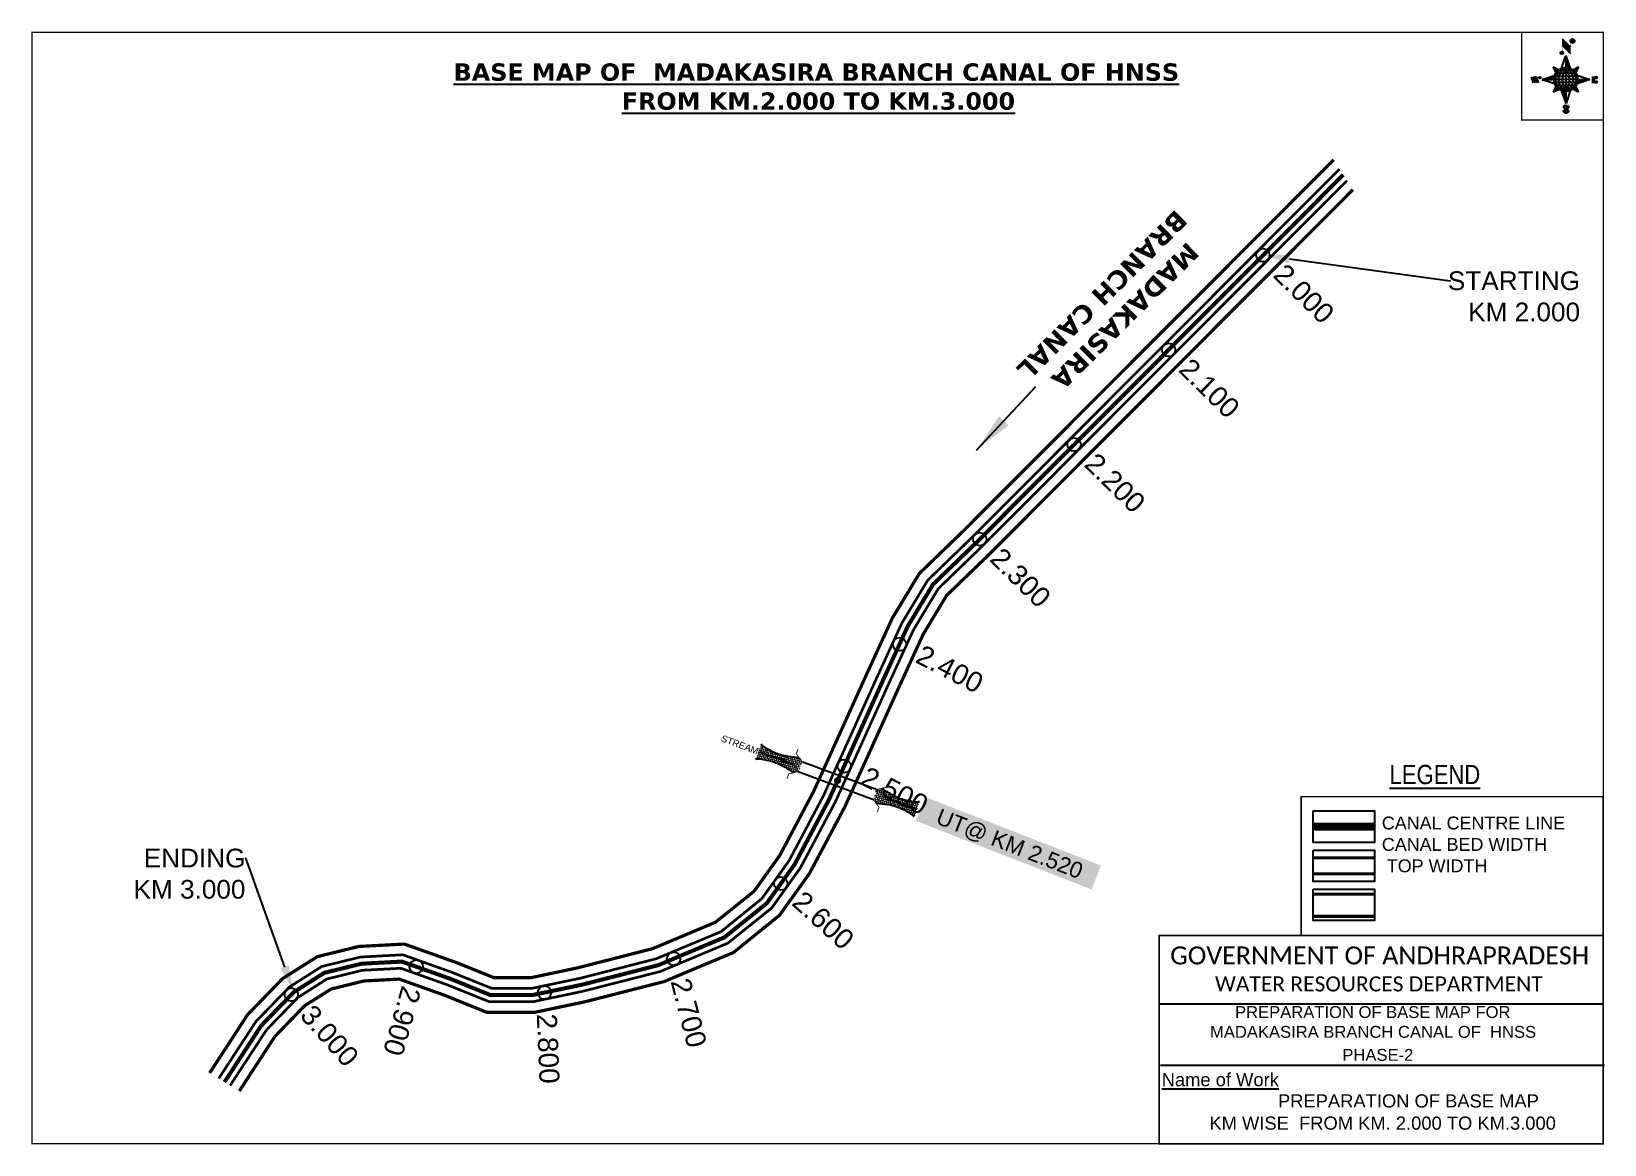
# Model space of a CAD drawing. Header units: inches. Extents: x 775708 to 776885, y 1574606 to 1575439.
import ezdxf
from ezdxf import colors
from ezdxf.entities.mleader import LeaderData, LeaderLine
from ezdxf.enums import TextEntityAlignment as Align
from ezdxf.math import Vec2, Vec3

# ---------------------------------------------------------------- set-up
doc = ezdxf.new("R2010")
doc.units = ezdxf.units.IN
doc.header["$MEASUREMENT"] = 0
doc.header["$PDMODE"] = 32
doc.header["$PDSIZE"] = 10
doc.linetypes.add('HIDDEN2', pattern=[0.1875, 0.125, -0.0625])
for name, color, linetype in [('AQUADUCT', 1, 'Continuous'), ('bord', 1, 'Continuous'), ('CANAL1', 242, 'Continuous'), ('CSMark', 72, 'Continuous'), ('DCBMS', 232, 'Continuous'), ('PAGE', 7, 'Continuous'), ('STRUCTURE', 5, 'Continuous'), ('TEXT', 6, 'Continuous')]:
    doc.layers.add(name, color=color, linetype=linetype)
doc.styles.add('ARIALN', font='ARIALN_1.TTF')
doc.styles.get("Standard").update_dxf_attribs({"font": 'ARIAL_1.TTF'})
doc.dimstyles.get("Standard").update_dxf_attribs({"dimtxt": 0.18, "dimasz": 0.18, "dimexe": 0.18, "dimexo": 0.0625, "dimgap": 0.09, "dimtad": 0, "dimtih": 1, "dimtoh": 1, "dimdec": 4, "dimzin": 0, "dimdsep": 46, "dimtxsty": 'Standard', "dimcen": 0.09, "dimadec": 0, "dimazin": 0, "dimtfac": 1, "dimtdec": 4, "dimtofl": 0, "dimtmove": 0, "dimatfit": 3, "dimfxl": 0, "dimtolj": 1, "dimtzin": 0, "dimarcsym": 0})
pattern_1 = [(267.297113149, (-8720374.938, 50637915.138), (10.5367255337, -0.497431438), [])]
pattern_2 = [(357.297113149, (-8720374.938, 50637915.138), (0.497431438, 10.5367255337), [])]

# ---------------------------------------------------------------- blocks, each defined once
blk = doc.blocks.new('*X11')
at = {"color": 0, "linetype": 'Continuous'}
for p, q in [((6321.6, 240.5), (6322.3, 241.2)), ((6321.6, 240.3), (6322.3, 241)), ((6321.6, 240.1), (6322.3, 240.8)), ((6321.6, 239.9), (6322.4, 240.7)), ((6321.6, 239.8), (6322.4, 240.6)), ((6321.6, 239.6), (6322.5, 240.5)), ((6321.6, 239.4), (6322.5, 240.3)), ((6321.6, 239.2), (6322.6, 240.2)), ((6321.7, 239.1), (6322.6, 240.1)), ((6321.8, 240.8), (6322.4, 241.4)), ((6321.8, 239), (6322.7, 240)), ((6321.8, 239), (6322.8, 239.9)), ((6321.9, 238.9), (6322.9, 239.8)), ((6322, 238.8), (6323, 239.7)), ((6322.1, 241.3), (6322.4, 241.6)), ((6322.1, 238.7), (6323.1, 239.6)), ((6322.2, 238.6), (6323.1, 239.6)), ((6322.3, 238.5), (6323.2, 239.5)), ((6322.4, 238.5), (6323.3, 239.4)), ((6322.5, 238.4), (6323.4, 239.3)), ((6322.7, 238.4), (6323.6, 239.3)), ((6322.8, 238.3), (6323.7, 239.2)), ((6322.9, 238.3), (6323.8, 239.1)), ((6323.1, 238.2), (6323.9, 239.1)), ((6323.2, 238.2), (6324, 239)), ((6323.3, 238.2), (6324.2, 239)), ((6323.5, 238.1), (6324.3, 238.9)), ((6323.7, 238.1), (6324.4, 238.9)), ((6323.8, 238.1), (6324.6, 238.8)), ((6324.1, 238.2), (6324.7, 238.8)), ((6324.3, 238.3), (6324.9, 238.8)), ((6324.6, 238.3), (6325.1, 238.8)), ((6324.8, 238.4), (6325.2, 238.8)), ((6325.1, 238.5), (6325.4, 238.8)), ((6325.4, 238.6), (6325.6, 238.8))]:
    blk.add_line(p, q, dxfattribs=at)
blk = doc.blocks.new('*X10')
at = {"color": 0, "linetype": 'Continuous'}
for p, q in [((6324.4, 240.3), (6324.5, 240.4)), ((6324.6, 240.3), (6324.8, 240.5)), ((6324.7, 240.2), (6325, 240.5)), ((6324.8, 240.2), (6325.2, 240.6)), ((6325, 240.1), (6325.5, 240.6)), ((6325.1, 240.1), (6325.6, 240.6)), ((6325.2, 240), (6325.8, 240.6)), ((6325.3, 240), (6326, 240.6)), ((6325.4, 239.9), (6326.1, 240.6)), ((6325.5, 239.8), (6326.2, 240.5)), ((6325.6, 239.8), (6326.3, 240.5)), ((6325.7, 239.7), (6326.5, 240.4)), ((6325.9, 239.6), (6326.6, 240.3)), ((6326, 239.5), (6326.7, 240.3)), ((6326, 239.4), (6326.8, 240.2)), ((6326.1, 239.3), (6327, 240.2)), ((6326.2, 239.3), (6327.1, 240.1)), ((6326.3, 239.2), (6327.1, 240)), ((6326.4, 239.1), (6327.2, 239.9)), ((6326.5, 239), (6327.3, 239.8)), ((6326.5, 238.9), (6327.4, 239.7)), ((6326.6, 238.8), (6327.5, 239.6)), ((6326.7, 238.7), (6327.5, 239.5)), ((6326.8, 238.6), (6327.6, 239.4)), ((6326.8, 238.5), (6327.7, 239.3)), ((6326.8, 236.5), (6327.4, 237)), ((6326.9, 238.3), (6327.8, 239.2)), ((6326.9, 238.2), (6327.9, 239.1)), ((6326.9, 236.8), (6327.6, 237.4)), ((6327, 238.1), (6327.8, 239)), ((6327, 237.9), (6327.8, 238.8)), ((6327, 237.8), (6327.8, 238.6)), ((6327, 237.6), (6327.8, 238.4)), ((6327, 237.4), (6327.8, 238.2)), ((6327, 237.3), (6327.8, 238)), ((6327, 237.1), (6327.8, 237.9))]:
    blk.add_line(p, q, dxfattribs=at)
blk = doc.blocks.new('H')
at = {"layer": 'bord', "extrusion": (0.000427885, 0.004792, 0.999988)}
h = blk.add_hatch(dxfattribs=at)
h.set_pattern_fill('LINE', color=8, scale=84.387686, angle=-2.7029, style=0)
h.set_pattern_definition(pattern_2)
h.paths.add_polyline_path([(-492, 786, -0.090992), (-448, 775), (-486, 912)])
h = blk.add_hatch(dxfattribs=at)
h.set_pattern_fill('LINE', color=8, scale=84.387686, angle=-92.7029, style=0)
h.set_pattern_definition(pattern_1)
h.paths.add_polyline_path([(-625, 665, -0.090992), (-615, 710), (-751, 671)])
h = blk.add_hatch(dxfattribs=at)
h.set_pattern_fill('LINE', color=8, scale=84.387686, angle=-2.7029, style=0)
h.set_pattern_definition(pattern_2)
h.paths.add_polyline_path([(-504, 533, -0.090992), (-549, 543), (-510, 406)])
h = blk.add_hatch(dxfattribs=at)
h.set_pattern_fill('LINE', color=8, scale=84.387686, angle=-92.7029, style=0)
h.set_pattern_definition(pattern_1)
h.paths.add_polyline_path([(-246, 647), (-372, 653, -0.090992), (-382, 609)])
for p, q in [((-519, 1020, -1217), (-435, 927, -1216)), ((-516, 1087, -1217), (-432, 994, -1217)), ((-538, 774, -1216), (-487, 906, -1216)), ((-487, 906, -1216), (-493, 780, -1216)), ((-487, 906, -1216), (-448, 769, -1216)), ((-865, 701, -1215), (-847, 638, -1215)), ((-847, 700, -1215), (-829, 637, -1215)), ((-829, 699, -1215), (-811, 636, -1215)), ((-829, 699, -1215), (-811, 698, -1215)), ((-811, 698, -1215), (-794, 635, -1215)), ((-752, 665, -1215), (-615, 704, -1215)), ((-627, 794, -1216), (-567, 760, -1216)), ((-627, 794, -1216), (-584, 747, -1215)), ((-599, 731, -1215), (-627, 794, -1216)), ((-421, 753, -1216), (-359, 781, -1216)), ((-359, 781, -1216), (-405, 739, -1216)), ((-359, 781, -1216), (-392, 721, -1215)), ((-379, 693, -1215), (-246, 641, -1215)), ((-213, 669, -1215), (-217, 601, -1215)), ((-752, 665, -1215), (-625, 659, -1215)), ((-619, 614, -1215), (-752, 665, -1215)), ((-639, 526, -1214), (-606, 585, -1215)), ((-639, 526, -1214), (-593, 568, -1215)), ((-577, 553, -1215), (-639, 526, -1214)), ((-511, 400, -1214), (-549, 537, -1214)), ((-460, 533, -1215), (-511, 400, -1214)), ((-505, 527, -1214), (-511, 400, -1214)), ((-371, 513, -1214), (-431, 546, -1215)), ((-371, 513, -1214), (-414, 560, -1215)), ((-399, 576, -1215), (-371, 513, -1214)), ((-246, 641, -1215), (-383, 603, -1215)), ((-373, 647, -1215), (-246, 641, -1215)), ((-197, 600, -1215), (-194, 668, -1215))]:
    blk.add_line(p, q, dxfattribs=at)
at = {"layer": 'bord', "color": 8, "linetype": 'ByBlock', "extrusion": (0.000427885, 0.004792, 0.999988)}
for p, q in [((-375, 679, -1215), (-620, 691, -1215)), ((-386, 711, -1215), (-605, 722, -1215)), ((-411, 744, -1216), (-578, 752, -1216)), ((-493, 780, -1216), (-505, 527, -1214)), ((-373, 647, -1215), (-625, 659, -1215)), ((-378, 616, -1215), (-623, 628, -1215)), ((-392, 585, -1215), (-611, 595, -1215)), ((-420, 555, -1215), (-587, 562, -1215))]:
    blk.add_line(p, q, dxfattribs=at)
at = {"layer": 'bord', "extrusion": (0.000427885, 0.004792, 0.999988), "elevation": -1212}
for points, const_width in [([(-522, 960), (-516, 1093)], 1.61), ([(-434, 933), (-428, 1066)], 1.61), ([(-870, 707), (-846, 706)], 0.642), ([(-829, 643), (-821, 678)], 0.642), ([(-793, 641), (-782, 694)], 0.642), ([(-223, 676), (-174, 673)], 0.706), ([(-829, 643), (-855, 644)], 0.642), ([(-811, 642), (-784, 641)], 0.642), ([(-177, 605), (-226, 607)], 0.706), ([(-195, 645), (-185, 644)], 0.706)]:
    blk.add_lwpolyline(points, dxfattribs=dict(at, const_width=const_width))
for points, const_width in [([(-414, 1073, 1), (-398, 1058, 1)], 22.3), ([(-530, 950, 1), (-520, 939, 1)], 14.8), ([(-776, 697, 1), (-769, 690, 1)], 8.9), ([(-180, 618, 1), (-173, 611, 1)], 9.79), ([(-178, 667, 1), (-171, 660, 1)], 9.79), ([(-490, 362, 1), (-498, 369, 1)], 11.1), ([(-525, 322, 1), (-533, 329, 1)], 11.1)]:
    blk.add_lwpolyline(points, format="xyb", close=True, dxfattribs=dict(at, const_width=const_width))
for points in [[(-537, 317), (-531, 310), (-520, 307), (-505, 307), (-494, 310), (-486, 318), (-487, 326), (-491, 333), (-494, 336), (-503, 341), (-522, 347), (-530, 352), (-534, 355), (-537, 363), (-537, 373), (-530, 381), (-520, 384), (-504, 384), (-493, 380), (-487, 373)], [(-522, 348), (-526, 354), (-528, 361), (-528, 371), (-526, 375), (-521, 381), (-515, 384)], [(-505, 307), (-499, 312), (-497, 319), (-497, 327), (-501, 335), (-509, 343)]]:
    blk.add_lwpolyline(points, dxfattribs=at)
at = {"layer": 'bord', "extrusion": (0.000427885, 0.004792, 0.999988)}
for centre, radius in [((-406, 1065, -1212), 22.3), ((-525, 944, -1212), 14.8), ((-773, 694, -1212), 8.9), ((-498, 659, -1212), 127), ((-177, 615, -1212), 9.79), ((-174, 663, -1212), 9.79), ((-494, 365, -1212), 11.1), ((-529, 325, -1212), 11.1)]:
    blk.add_circle(centre, radius, dxfattribs=at)
at = {"layer": 'bord', "color": 8, "linetype": 'ByBlock', "extrusion": (0.000427885, 0.004792, 0.999988)}
for centre, radius, start, end in [((-482, 658, -1212), 128, 94.9254, 259.6691), ((-437, 656, -1212), 141, 113.2864, 241.308), ((-316, 651, -1212), 222, 142.5892, 212.0053), ((-560, 662, -1212), 141, 293.2864, 61.308), ((-681, 668, -1212), 222, 322.5892, 32.0053), ((-515, 660, -1212), 128, 274.9254, 79.6691)]:
    blk.add_arc(centre, radius, start, end, dxfattribs=at)
at = {"layer": 'bord', "extrusion": (0.000427885, 0.004792, 0.999988)}
for points in [[(-516, 1093, -1212), (-431, 1000, -1212), (-519, 1026, -1212), (-434, 933, -1212)], [(-864, 707, -1212), (-846, 706, -1212), (-846, 644, -1212), (-829, 643, -1212)], [(-829, 705, -1212), (-811, 704, -1212), (-811, 642, -1212), (-793, 641, -1212)], [(-193, 674, -1212), (-197, 606, -1212), (-213, 675, -1212), (-216, 607, -1212)]]:
    blk.add_solid(points, dxfattribs=at)
at = {"layer": 'bord', "extrusion": (0.000427885, 0.004792, 0.999988), "xscale": 7.977342409717546, "yscale": 7.977342408231451, "zscale": 7.977342408476333, "rotation": 138.0840426661453}
for name, p in [('*X10', (38301, -31929, -1212)), ('*X11', (38314, -31951, -1212))]:
    blk.add_blockref(name, p, dxfattribs=at)
blk = doc.blocks.new('UT')
at = {"layer": 'STRUCTURE'}
h = blk.add_hatch(dxfattribs=at)
h.set_pattern_fill('DASH', color=150, scale=8, angle=-39.6278, style=0)
h.set_pattern_definition([(320.372247933, (-4370.464, -6260.8811), (1.40800153113, 0.132407282), [1, -1])])
h.paths.add_polyline_path([(765163, 1700681.9), (765165.6, 1700680.6), (765167.2, 1700680.3), (765169.1, 1700680), (765172.4, 1700679.6), (765176.4, 1700679.3), (765179.5, 1700679.5), (765183.1, 1700679.9), (765187.7, 1700680.9), (765188.9, 1700681.2), (765193.1, 1700682.2), (765196.1, 1700680.2), (765196.1, 1700672.2), (765193.1, 1700670.2), (765190.5, 1700670.8), (765188.1, 1700671.3), (765185.5, 1700671.8), (765183.6, 1700672.1), (765181, 1700672.5), (765180.3, 1700672.5), (765178.5, 1700672.6), (765176.7, 1700672.6), (765174.6, 1700672.5), (765172.5, 1700672.3), (765170.4, 1700672), (765168.5, 1700671.7), (765166.1, 1700671.2), (765165, 1700670.8), (765163, 1700669.7)])
h.paths.add_polyline_path([(765259.1, 1700682.2), (765256.1, 1700680.2), (765256.1, 1700672.2), (765259.1, 1700670.2), (765261.9, 1700671), (765264.4, 1700671.6), (765266.4, 1700672), (765269.1, 1700672.5), (765272.7, 1700673), (765276.1, 1700673.1), (765278.6, 1700672.9), (765281.2, 1700672.7), (765283.9, 1700672.3), (765286.4, 1700671.9), (765288, 1700671.3), (765289.2, 1700670.6), (765289.1, 1700682.7), (765287.6, 1700681.8), (765285.7, 1700681.2), (765283, 1700680.7), (765281.2, 1700680.4), (765276.7, 1700679.9), (765272.7, 1700679.9), (765268.7, 1700680.3), (765264.8, 1700681), (765261.2, 1700681.7)])
at = {"layer": 'STRUCTURE', "color": 150, "const_width": 0.628}
for points in [[(765190.1, 1700688.2), (765190.1, 1700684.2), (765196.1, 1700680.2), (765256.1, 1700680.2), (765262.1, 1700684.2), (765262.1, 1700688.2)], [(765190.1, 1700664.2), (765190.1, 1700668.2), (765196.1, 1700672.2), (765256.1, 1700672.2), (765262.1, 1700668.2), (765262.1, 1700664.2)]]:
    blk.add_lwpolyline(points, dxfattribs=at)
at = {"layer": 'STRUCTURE', "color": 150}
for points in [[(765196.1, 1700680.2), (765256.1, 1700680.2)], [(765196.1, 1700672.2), (765256.1, 1700672.2)], [(765196.1, 1700672.2), (765256.1, 1700672.2)]]:
    blk.add_lwpolyline(points, dxfattribs=at)
at = {"layer": 'STRUCTURE', "color": 0}
blk.add_circle((765226.1, 1700676.2), 1.89, dxfattribs=at)
at = {"layer": 'STRUCTURE', "color": 150}
for points in [[(765163, 1700681.9), (765164.4, 1700681.1), (765167.9, 1700680.2), (765171.2, 1700679.8), (765176.1, 1700679.4), (765184.7, 1700680.3), (765193.1, 1700682.2)], [(765289.1, 1700682.7), (765287.8, 1700681.9), (765284.3, 1700680.9), (765280.9, 1700680.4), (765276.1, 1700679.8), (765267.4, 1700680.5), (765259.1, 1700682.2)], [(765163, 1700669.7), (765164.3, 1700670.6), (765167.8, 1700671.6), (765171.2, 1700672.1), (765176, 1700672.6), (765184.7, 1700672), (765193.1, 1700670.2)], [(765289.2, 1700670.6), (765287.8, 1700671.4), (765284.2, 1700672.3), (765280.9, 1700672.7), (765276.1, 1700673.1), (765267.4, 1700672.2), (765259.1, 1700670.2)]]:
    blk.add_spline(points, degree=3, dxfattribs=at)
at = {"layer": 'STRUCTURE', "color": 0}
blk.add_text('STREAM', height=5, dxfattribs=at).set_placement((765148.2, 1700675.8), align=Align.MIDDLE_CENTER)
for points in [[(765190.9, 1700676), (765164.2, 1700675.8)], [(765289.3, 1700676.7), (765265.4, 1700676.4)]]:
    blk.add_leader(points, dimstyle='Standard', override={"dimasz": 10, "dimgap": 0.09, "dimtad": 0}, dxfattribs=at)

msp = doc.modelspace()

# ---------------------------------------------------------------- linework, layer by layer
at = {"layer": 'CANAL1', "color": 200, "const_width": 2.4}
for points in [[(776682.1, 1575342.6), (776405.2, 1575065.3), (776372.1, 1575033.3), (776351.9, 1574999.9), (776332.5, 1574957.6), (776293, 1574870.3), (776267.8, 1574822.7), (776248.5, 1574795.8), (776219.6, 1574772.6), (776172.7, 1574752.9), (776116.4, 1574738.5), (776081.8, 1574731.2), (776053.8, 1574731.2), (776026, 1574742.4), (775986.9, 1574756.3), (775952.8, 1574754.5), (775921.8, 1574746.9), (775895.8, 1574730.5), (775869.6, 1574703.5), (775841.2, 1574659.9)], [(776696.5, 1575320.3), (776423.4, 1575046.7), (776392.6, 1575017), (776374.9, 1574987.7), (776356.2, 1574946.9), (776316.4, 1574858.9), (776289.9, 1574809), (776267.5, 1574777.8), (776233.1, 1574750), (776181, 1574728.2), (776122.2, 1574713.2), (776084.6, 1574705.3), (776048.7, 1574705.2), (776016.8, 1574718.1), (775983.1, 1574730.1), (775956.6, 1574728.7), (775932.1, 1574722.7), (775912.3, 1574710.2), (775890, 1574687.2), (775863.4, 1574646.4)]]:
    msp.add_lwpolyline(points, dxfattribs=at)
at = {"layer": 'CANAL1', "color": 5, "const_width": 2}
for points in [[(776686.5, 1575335.7), (776410.8, 1575059.6), (776378.4, 1575028.3), (776359, 1574996.2), (776339.8, 1574954.3), (776300.2, 1574866.8), (776274.6, 1574818.5), (776254.3, 1574790.3), (776223.8, 1574765.6), (776175.2, 1574745.3), (776118.2, 1574730.7), (776082.7, 1574723.3), (776052.2, 1574723.2), (776023.2, 1574734.9), (775985.7, 1574748.3), (775954, 1574746.6), (775925, 1574739.5), (775900.9, 1574724.2), (775875.9, 1574698.5), (775848, 1574655.8)], [(776692.1, 1575327.1), (776417.8, 1575052.4), (776386.3, 1575022), (776367.9, 1574991.5), (776348.9, 1574950.2), (776309.2, 1574862.4), (776283.1, 1574813.2), (776261.7, 1574783.3), (776228.9, 1574757), (776178.4, 1574735.8), (776120.4, 1574721), (776083.7, 1574713.3), (776050.3, 1574713.2), (776019.6, 1574725.6), (775984.3, 1574738.2), (775955.5, 1574736.7), (775929, 1574730.2), (775907.3, 1574716.4), (775883.8, 1574692.2), (775856.5, 1574650.5)]]:
    msp.add_lwpolyline(points, dxfattribs=at)
at = {"layer": 'CANAL1', "color": 1, "linetype": 'HIDDEN2', "ltscale": 100, "const_width": 3}
msp.add_lwpolyline([(776689.3, 1575331.4), (776414.3, 1575056), (776382.3, 1575025.1), (776363.4, 1574993.8), (776344.4, 1574952.3), (776304.7, 1574864.6), (776278.8, 1574815.8), (776258, 1574786.8), (776226.3, 1574761.3), (776176.8, 1574740.5), (776119.3, 1574725.8), (776083.2, 1574718.3), (776051.2, 1574718.2), (776021.4, 1574730.3), (775985, 1574743.2), (775954.7, 1574741.6), (775927, 1574734.8), (775904.1, 1574720.3), (775879.8, 1574695.3), (775852.3, 1574653.1)], dxfattribs=at)
msp.add_lwpolyline([(776689.3, 1575331.4), (776414.3, 1575056), (776382.3, 1575025.1), (776363.4, 1574993.8), (776344.4, 1574952.3), (776304.7, 1574864.6), (776278.8, 1574815.8), (776258, 1574786.8), (776226.3, 1574761.3), (776176.8, 1574740.5), (776119.3, 1574725.8), (776083.2, 1574718.3), (776051.2, 1574718.2), (776021.4, 1574730.3), (775985, 1574743.2), (775954.7, 1574741.6), (775927, 1574734.8), (775904.1, 1574720.3), (775879.8, 1574695.3), (775852.3, 1574653.1)], dxfattribs=at)
at = {"layer": 'CANAL1', "color": 1, "linetype": 'HIDDEN2', "ltscale": 100, "const_width": 6, "elevation": -0.4}
msp.add_lwpolyline([(776712.7, 1574844.1), (776666.7, 1574844.1)], dxfattribs=at)
at = {"layer": 'CANAL1', "color": 5, "const_width": 2.4, "elevation": -0.4}
for points in [[(776712.7, 1574820.8), (776666.7, 1574820.8)], [(776712.7, 1574808.8), (776666.7, 1574808.8)]]:
    msp.add_lwpolyline(points, dxfattribs=at)
at = {"layer": 'CANAL1', "color": 200, "const_width": 2.4, "elevation": -0.4}
for points in [[(776712.7, 1574793.6), (776666.7, 1574793.6)], [(776712.7, 1574777.1), (776666.7, 1574777.1)]]:
    msp.add_lwpolyline(points, dxfattribs=at)
at = {"layer": 'CSMark', "color": 3}
for p in [(776629.2, 1575271.3), (776558.6, 1575200.5), (776487.9, 1575129.7), (776417.3, 1575059), (776357.3, 1574980.4), (776315.9, 1574889.3), (776268.5, 1574801.5), (775995.8, 1574739.4), (776188.3, 1574745.3), (775902.3, 1574718.5), (776091.7, 1574720)]:
    msp.add_point(p, dxfattribs=at)
at = {"layer": 'PAGE', "const_width": 1}
msp.add_lwpolyline([(775708.4, 1574607), (776883.7, 1574607), (776883.7, 1575438), (775708.4, 1575438), (775708.4, 1574607)], dxfattribs=at)
at = {"layer": 'PAGE'}
for points, const_width in [([(776883.7, 1575438), (776822.6, 1575438), (776822.6, 1575372.3), (776883.7, 1575372.3)], 1), ([(776657.8, 1574866.5), (776883.7, 1574866.5), (776883.7, 1574762.7), (776657.8, 1574762.7)], 1.2), ([(776551.5, 1574762.7), (776883.7, 1574762.7), (776883.7, 1574607), (776551.5, 1574607)], 1.2)]:
    msp.add_lwpolyline(points, close=True, dxfattribs=dict(at, const_width=const_width))
at = {"layer": 'PAGE', "elevation": -0.4}
for points in [[(776666.7, 1574855.8), (776712.7, 1574855.8), (776712.7, 1574832.3), (776666.7, 1574832.3)], [(776666.7, 1574826.6), (776712.7, 1574826.6), (776712.7, 1574803), (776666.7, 1574803)], [(776666.7, 1574797.3), (776712.7, 1574797.3), (776712.7, 1574773.8), (776666.7, 1574773.8)]]:
    msp.add_lwpolyline(points, close=True, dxfattribs=at)
at = {"layer": 'PAGE'}
for points in [[(776551.5, 1574711.7), (776883.7, 1574711.7)], [(776552.6, 1574665.7), (776884.7, 1574665.7)]]:
    msp.add_lwpolyline(points, dxfattribs=at)

# ---------------------------------------------------------------- block references
at = {"layer": 'AQUADUCT', "color": 1, "xscale": 0.0703495379661093, "yscale": 0.07034953800030053, "zscale": 0.07034953795990817, "rotation": 3.078330607406165}
msp.add_blockref('H', (776893.3, 1575358.6, 85.4), dxfattribs=at)
at = {"layer": 'STRUCTURE', "color": 0, "rotation": 339.6244847478492}
msp.add_blockref('UT', (-533162.5, 247042.1), dxfattribs=at)

# ---------------------------------------------------------------- texts
at = {"layer": 'CANAL1', "insert": (776603.5, 1575292.7), "char_height": 14, "width": 205.129, "attachment_point": 1, "rotation": 224.8042}
msp.add_mtext('\\pi29.504;{\\fVerdana|b1|i0|c0|p34;MADAKASIRA \\P\\pi18.635;BRANCH CANAL}', dxfattribs=at)
at = {"layer": 'CSMark', "color": 1}
for s, rotation, p in [('2.000', 315.5646, (776641.2, 1575260.9)), ('2.100', 315.5646, (776570.5, 1575190.2)), ('2.200', 315.5646, (776499.9, 1575119.4)), ('2.300', 315.5646, (776429.2, 1575048.6)), ('2.400', 332.6379, (776371.7, 1574974)), ('2.500', 332.6379, (776330.4, 1574883)), ('2.600', 317.8155, (776280.9, 1574791.7)), ('2.700', 284.3456, (776193.2, 1574730.3)), ('2.900', 254.0126, (775992.4, 1574723.9)), ('3.000', 311.6606, (775913.6, 1574707.4)), ('2.800', 272.399, (776093.4, 1574704.3))]:
    msp.add_text(s, height=15, rotation=rotation, dxfattribs=at).set_placement(p, align=Align.MIDDLE_LEFT)
at = {"layer": 'PAGE', "extrusion": (0.000201441, 0.004807, 0.999988), "style": 'ARIALN'}
msp.add_text('%%ULEGEND', height=14.4, rotation=359.9999, dxfattribs=at).set_placement((776757.8, 1574864.1, 7726.7), align=Align.MIDDLE)
at = {"layer": 'PAGE', "extrusion": (0.000201441, 0.004807, 0.999988)}
for s, height, p in [('PHASE-2', 8.88, (776715.1, 1574654.5, 7725.6)), ('PREPARATION OF BASE MAP', 9.822, (776738, 1574620.1, 7724.5)), ('KM WISE  FROM KM. 2.000 TO KM.3.000', 9.822, (776718.7, 1574603.5, 7724.5))]:
    msp.add_text(s, height=height, rotation=359.9999, dxfattribs=at).set_placement(p, align=Align.MIDDLE_CENTER)
msp.add_text('%%UName of Work', height=9.822, rotation=359.9999, dxfattribs=at).set_placement((776553.4, 1574631.1, 7724.4))
at = {"layer": 'PAGE', "extrusion": (0.000201441, 0.004807, 0.999988), "attachment_point": 1, "text_direction": (1, -1e-06, -0.000201)}
for s, insert, char_height, width in [('CANAL CENTRE LINE CANAL BED WIDTH {\\H2.3732x; }\\P TOP WIDTH{\\H1.9155x; }', (776718.1, 1574851.6, -0.4), 9.6, 168.926), ('\\pi3.5885;{\\fCalibri|b0|i0|c0|p34;\\H1.3333x;GOVERNMENT OF ANDHRAPRADESH\\P\\pi37.073;\\H0.83998x;WATER RESOURCES DEPARTMENT}', (776556.2, 1574754.5, -1.3), 10.059, 321.276), ('\\pi151.83;PREPARATION OF BASE MAP FOR \\P\\pi133.1;MADAKASIRA BRANCH CANAL OF  HNSS ', (776456.5, 1574709.9), 8.878, 508.592)]:
    msp.add_mtext(s, dxfattribs=dict(at, insert=insert, char_height=char_height, width=width))
at = {"layer": 'STRUCTURE', "color": 5, "insert": (776378.6, 1574861.6), "char_height": 12, "width": 133.823, "attachment_point": 1, "rotation": 338.6874, "bg_fill": 1, "box_fill_scale": 1.3, "bg_fill_color": 7, "bg_fill_true_color": 16777215, "bg_fill_transparency": 4390977}
msp.add_mtext('\\pi10.083;UT@ KM 2.520', dxfattribs=at)
at = {"layer": 'TEXT', "color": 1, "insert": (776018.5, 1575414.7), "char_height": 13, "width": 551.861, "attachment_point": 1}
msp.add_mtext('\\pi5.2048;{\\fVerdana|b1|i0|c0|p34;\\LBASE MAP OF  MADAKASIRA BRANCH CANAL OF HNSS\\P\\pi131.01;FROM KM.2.000 TO KM.3.000}', dxfattribs=at)

# ---------------------------------------------------------------- leaders
at = {"layer": 'CANAL1'}
msp.add_leader([(776414.9, 1575125.5), (776459.2, 1575173.1)], dimstyle='Standard', override={"dimasz": 30, "dimgap": 0.09, "dimtad": 0}, dxfattribs=at)

# ---------------------------------------------------------------- next in the draw order: leaders
at = {"layer": 'DCBMS', "color": 5}
ml = msp.add_multileader_mtext('Standard', dxfattribs=at)
ml.set_content('STARTING \\PKM 2.000', color=5)
ml.set_leader_properties()
ml.build(insert=Vec2(0, 0))
ml.multileader.update_dxf_attribs({"dogleg_length": 0.36, "arrow_head_size": 20})
ctx = ml.context
ctx.base_point, ctx.char_height, ctx.arrow_head_size, ctx.landing_gap_size, ctx.plane_origin = Vec3(776769.6, 1575252.1), 14, 20, 0.09, Vec3(776913.2, 1575464.4)
ctx.text_align_type = 2
notes = []
notes.append((ctx, [(1, (1, 1, 0), (776769.2, 1575252.1), (1, 0), 0.36, [(0, [(776629.2, 1575271.3)], 0, [])])]))
ctx.mtext.insert, ctx.mtext.width, ctx.mtext.alignment, ctx.mtext.flow_direction = Vec3(776866.4, 1575259.2), 109.049, 3, 5
ctx.mtext.has_bg_fill, ctx.mtext.bg_color, ctx.mtext.bg_scale_factor, ctx.mtext.bg_transparency, ctx.mtext.use_window_bg_color = 1, -1027028792, 1.5, 0, 1
ml = msp.add_multileader_mtext('Standard', dxfattribs=at)
ml.set_content('ENDING \\PKM 3.000', color=5)
ml.set_leader_properties()
ml.build(insert=Vec2(0, 0))
ml.multileader.update_dxf_attribs({"dogleg_length": 0.36, "arrow_head_size": 20})
ctx = ml.context
ctx.base_point, ctx.char_height, ctx.arrow_head_size, ctx.landing_gap_size, ctx.plane_origin = Vec3(775786.5, 1574820.5), 14, 20, 0.09, Vec3(775908.5, 1575032.8)
ctx.text_align_type = 2
notes.append((ctx, [(0, (1, 1, 0), (775868.4, 1574820.5), (-1, 0), 0.36, [(0, [(775904.1, 1574720.3)], 0, [])])]))
ctx.mtext.insert, ctx.mtext.width, ctx.mtext.alignment, ctx.mtext.flow_direction = Vec3(775868, 1574827.6), 109.049, 3, 5
ctx.mtext.has_bg_fill, ctx.mtext.bg_color, ctx.mtext.bg_scale_factor, ctx.mtext.bg_transparency, ctx.mtext.use_window_bg_color = 1, -1027028792, 1.5, 0, 1
for ctx, leaders in notes:
    for number, flags, end, landing, length, lines in leaders:
        leader = LeaderData()
        leader.index, (leader.has_last_leader_line, leader.has_dogleg_vector, leader.attachment_direction) = number, flags
        leader.last_leader_point, leader.dogleg_vector, leader.dogleg_length = Vec3(end), Vec3(landing), length
        for number, points, colour, breaks in lines:
            line = LeaderLine()
            line.index, line.vertices, line.color, line.breaks = number, Vec3.list(points), colors.encode_raw_color(colour), breaks
            leader.lines.append(line)
        ctx.leaders.append(leader)

doc.saveas('drawing.dxf')
